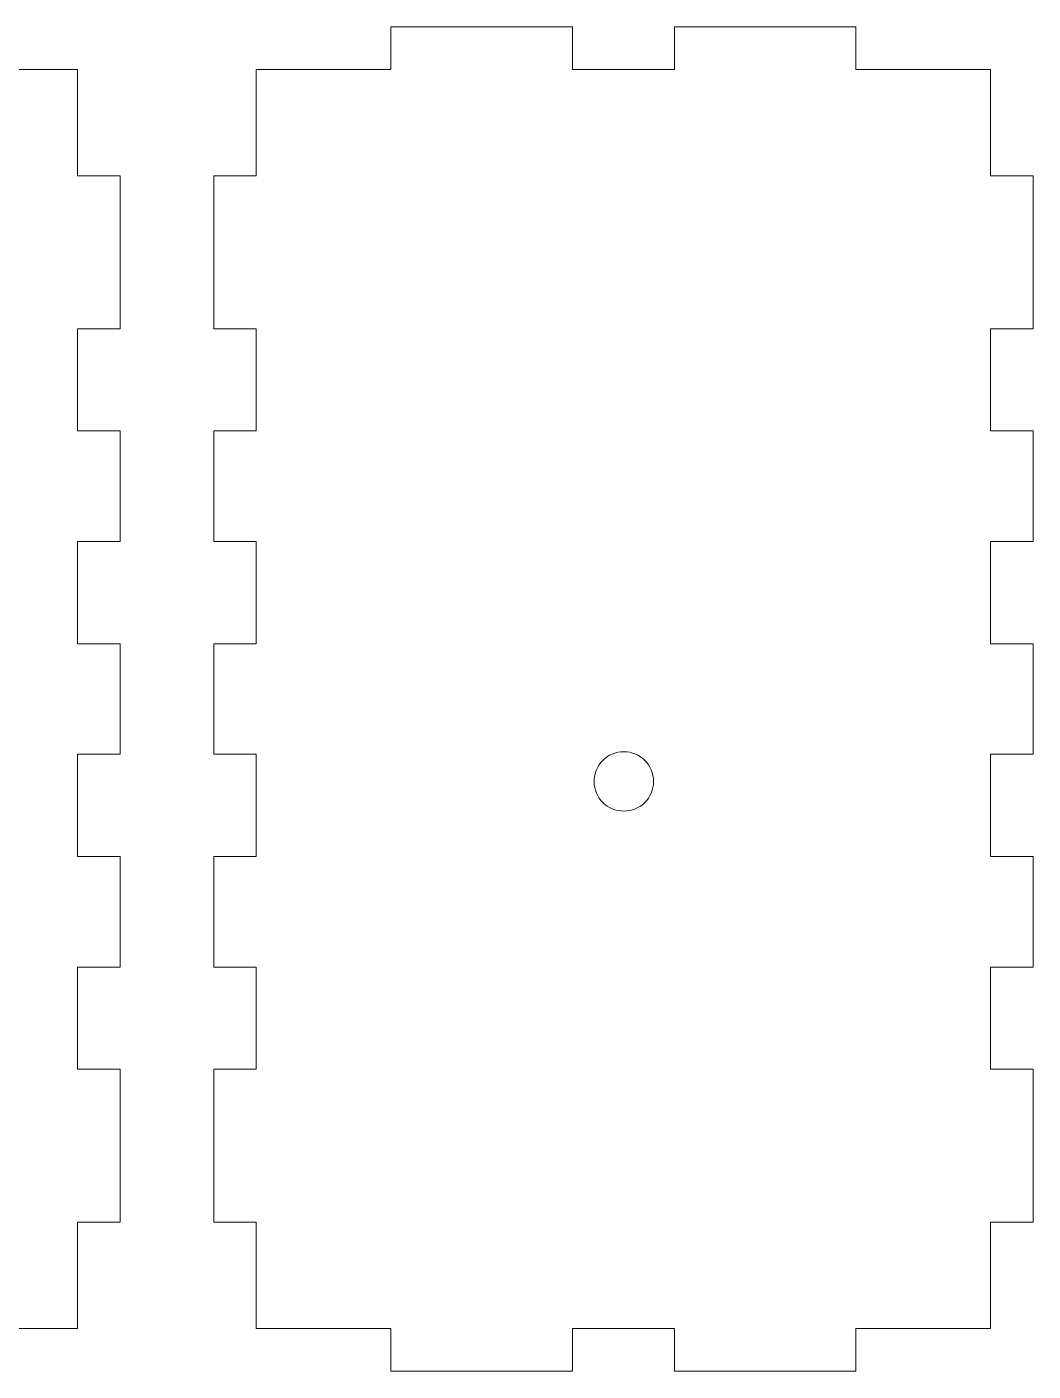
# Model space of a CAD drawing. Header units: inches. Extents: x -3.1 to 14.9, y -9.8 to 5.5.
# Drawn here: x 11.403 to 13.266, y 0.756 to 3.245 of the extents above; entities that cross this region are included whole.
import ezdxf

# ---------------------------------------------------------------- set-up
doc = ezdxf.new("R2010")
doc.units = ezdxf.units.IN
doc.header["$MEASUREMENT"] = 0
doc.layers.add('Layer 1', color=7, linetype='Continuous')

msp = doc.modelspace()

# ---------------------------------------------------------------- linework, layer by layer
at = {"layer": 'Layer 1', "color": 250, "lineweight": 9}
msp.add_ellipse((12.5079, 1.8479), major_axis=(0, 0.055), ratio=1, dxfattribs=at)
at = {"layer": 'Layer 1', "color": 240, "lineweight": 9}
for points in [[(10.1373, 3.1658), (10.1373, 3.1658), (10.3867, 3.1658), (10.3867, 3.1658), (10.3867, 3.1658), (10.3867, 3.1658), (10.3867, 3.2446), (10.3867, 3.2446), (10.3867, 3.2446), (10.3867, 3.2446), (10.7226, 3.2446), (10.7226, 3.2446), (10.7226, 3.2446), (10.7226, 3.2446), (10.7226, 3.1658), (10.7226, 3.1658), (10.7226, 3.1658), (10.7226, 3.1658), (10.9116, 3.1658), (10.9116, 3.1658), (10.9116, 3.1658), (10.9116, 3.1658), (10.9116, 3.2446), (10.9116, 3.2446), (10.9116, 3.2446), (10.9116, 3.2446), (11.2475, 3.2446), (11.2475, 3.2446), (11.2475, 3.2446), (11.2475, 3.2446), (11.2475, 3.1658), (11.2475, 3.1658), (11.2475, 3.1658), (11.2475, 3.1658), (11.4968, 3.1658), (11.4968, 3.1658), (11.4968, 3.1658), (11.4968, 3.1658), (11.4968, 2.969), (11.4968, 2.969), (11.4968, 2.969), (11.4968, 2.969), (11.5755, 2.969), (11.5755, 2.969), (11.5755, 2.969), (11.5755, 2.969), (11.5755, 2.6855), (11.5755, 2.6855), (11.5755, 2.6855), (11.5755, 2.6855), (11.4968, 2.6855), (11.4968, 2.6855), (11.4968, 2.6855), (11.4968, 2.6855), (11.4968, 2.4966), (11.4968, 2.4966), (11.4968, 2.4966), (11.4968, 2.4966), (11.5755, 2.4966), (11.5755, 2.4966), (11.5755, 2.4966), (11.5755, 2.4966), (11.5755, 2.2918), (11.5755, 2.2918), (11.5755, 2.2918), (11.5755, 2.2918), (11.4968, 2.2918), (11.4968, 2.2918), (11.4968, 2.2918), (11.4968, 2.2918), (11.4968, 2.1029), (11.4968, 2.1029), (11.4968, 2.1029), (11.4968, 2.1029), (11.5755, 2.1029), (11.5755, 2.1029), (11.5755, 2.1029), (11.5755, 2.1029), (11.5755, 1.8981), (11.5755, 1.8981), (11.5755, 1.8981), (11.5755, 1.8981), (11.4968, 1.8981), (11.4968, 1.8981), (11.4968, 1.8981), (11.4968, 1.8981), (11.4968, 1.7092), (11.4968, 1.7092), (11.4968, 1.7092), (11.4968, 1.7092), (11.5755, 1.7092), (11.5755, 1.7092), (11.5755, 1.7092), (11.5755, 1.7092), (11.5755, 1.5044), (11.5755, 1.5044), (11.5755, 1.5044), (11.5755, 1.5044), (11.4968, 1.5044), (11.4968, 1.5044), (11.4968, 1.5044), (11.4968, 1.5044), (11.4968, 1.3155), (11.4968, 1.3155), (11.4968, 1.3155), (11.4968, 1.3155), (11.5755, 1.3155), (11.5755, 1.3155), (11.5755, 1.3155), (11.5755, 1.3155), (11.5755, 1.032), (11.5755, 1.032), (11.5755, 1.032), (11.5755, 1.032), (11.4968, 1.032), (11.4968, 1.032), (11.4968, 1.032), (11.4968, 1.032), (11.4968, 0.8351), (11.4968, 0.8351), (11.4968, 0.8351), (11.4968, 0.8351), (11.2475, 0.8351), (11.2475, 0.8351), (11.2475, 0.8351), (11.2475, 0.8351), (11.2475, 0.7564), (11.2475, 0.7564), (11.2475, 0.7564), (11.2475, 0.7564), (10.9116, 0.7564), (10.9116, 0.7564), (10.9116, 0.7564), (10.9116, 0.7564), (10.9116, 0.8351), (10.9116, 0.8351), (10.9116, 0.8351), (10.9116, 0.8351), (10.7226, 0.8351), (10.7226, 0.8351), (10.7226, 0.8351), (10.7226, 0.8351), (10.7226, 0.7564), (10.7226, 0.7564), (10.7226, 0.7564), (10.7226, 0.7564), (10.3867, 0.7564), (10.3867, 0.7564), (10.3867, 0.7564), (10.3867, 0.7564), (10.3867, 0.8351), (10.3867, 0.8351), (10.3867, 0.8351), (10.3867, 0.8351), (10.1373, 0.8351), (10.1373, 0.8351), (10.1373, 0.8351), (10.1373, 0.8351), (10.1373, 1.032), (10.1373, 1.032), (10.1373, 1.032), (10.1373, 1.032), (10.0586, 1.032), (10.0586, 1.032), (10.0586, 1.032), (10.0586, 1.032), (10.0586, 1.3155), (10.0586, 1.3155), (10.0586, 1.3155), (10.0586, 1.3155), (10.1373, 1.3155), (10.1373, 1.3155), (10.1373, 1.3155), (10.1373, 1.3155), (10.1373, 1.5044), (10.1373, 1.5044), (10.1373, 1.5044), (10.1373, 1.5044), (10.0586, 1.5044), (10.0586, 1.5044), (10.0586, 1.5044), (10.0586, 1.5044), (10.0586, 1.7092), (10.0586, 1.7092), (10.0586, 1.7092), (10.0586, 1.7092), (10.1373, 1.7092), (10.1373, 1.7092), (10.1373, 1.7092), (10.1373, 1.7092), (10.1373, 1.8981), (10.1373, 1.8981), (10.1373, 1.8981), (10.1373, 1.8981), (10.0586, 1.8981), (10.0586, 1.8981), (10.0586, 1.8981), (10.0586, 1.8981), (10.0586, 2.1029), (10.0586, 2.1029), (10.0586, 2.1029), (10.0586, 2.1029), (10.1373, 2.1029), (10.1373, 2.1029), (10.1373, 2.1029), (10.1373, 2.1029), (10.1373, 2.2918), (10.1373, 2.2918), (10.1373, 2.2918), (10.1373, 2.2918), (10.0586, 2.2918), (10.0586, 2.2918), (10.0586, 2.2918), (10.0586, 2.2918), (10.0586, 2.4966), (10.0586, 2.4966), (10.0586, 2.4966), (10.0586, 2.4966), (10.1373, 2.4966), (10.1373, 2.4966), (10.1373, 2.4966), (10.1373, 2.4966), (10.1373, 2.6855), (10.1373, 2.6855), (10.1373, 2.6855), (10.1373, 2.6855), (10.0586, 2.6855), (10.0586, 2.6855), (10.0586, 2.6855), (10.0586, 2.6855), (10.0586, 2.969), (10.0586, 2.969), (10.0586, 2.969), (10.0586, 2.969), (10.1373, 2.969), (10.1373, 2.969), (10.1373, 2.969), (10.1373, 2.969), (10.1373, 3.1658), (10.1373, 3.1658)], [(11.8275, 3.1658), (11.8275, 3.1658), (12.0768, 3.1658), (12.0768, 3.1658), (12.0768, 3.1658), (12.0768, 3.1658), (12.0768, 3.2446), (12.0768, 3.2446), (12.0768, 3.2446), (12.0768, 3.2446), (12.4127, 3.2446), (12.4127, 3.2446), (12.4127, 3.2446), (12.4127, 3.2446), (12.4127, 3.1658), (12.4127, 3.1658), (12.4127, 3.1658), (12.4127, 3.1658), (12.6017, 3.1658), (12.6017, 3.1658), (12.6017, 3.1658), (12.6017, 3.1658), (12.6017, 3.2446), (12.6017, 3.2446), (12.6017, 3.2446), (12.6017, 3.2446), (12.9376, 3.2446), (12.9376, 3.2446), (12.9376, 3.2446), (12.9376, 3.2446), (12.9376, 3.1658), (12.9376, 3.1658), (12.9376, 3.1658), (12.9376, 3.1658), (13.187, 3.1658), (13.187, 3.1658), (13.187, 3.1658), (13.187, 3.1658), (13.187, 2.969), (13.187, 2.969), (13.187, 2.969), (13.187, 2.969), (13.2657, 2.969), (13.2657, 2.969), (13.2657, 2.969), (13.2657, 2.969), (13.2657, 2.6855), (13.2657, 2.6855), (13.2657, 2.6855), (13.2657, 2.6855), (13.187, 2.6855), (13.187, 2.6855), (13.187, 2.6855), (13.187, 2.6855), (13.187, 2.4966), (13.187, 2.4966), (13.187, 2.4966), (13.187, 2.4966), (13.2657, 2.4966), (13.2657, 2.4966), (13.2657, 2.4966), (13.2657, 2.4966), (13.2657, 2.2918), (13.2657, 2.2918), (13.2657, 2.2918), (13.2657, 2.2918), (13.187, 2.2918), (13.187, 2.2918), (13.187, 2.2918), (13.187, 2.2918), (13.187, 2.1029), (13.187, 2.1029), (13.187, 2.1029), (13.187, 2.1029), (13.2657, 2.1029), (13.2657, 2.1029), (13.2657, 2.1029), (13.2657, 2.1029), (13.2657, 1.8981), (13.2657, 1.8981), (13.2657, 1.8981), (13.2657, 1.8981), (13.187, 1.8981), (13.187, 1.8981), (13.187, 1.8981), (13.187, 1.8981), (13.187, 1.7092), (13.187, 1.7092), (13.187, 1.7092), (13.187, 1.7092), (13.2657, 1.7092), (13.2657, 1.7092), (13.2657, 1.7092), (13.2657, 1.7092), (13.2657, 1.5044), (13.2657, 1.5044), (13.2657, 1.5044), (13.2657, 1.5044), (13.187, 1.5044), (13.187, 1.5044), (13.187, 1.5044), (13.187, 1.5044), (13.187, 1.3155), (13.187, 1.3155), (13.187, 1.3155), (13.187, 1.3155), (13.2657, 1.3155), (13.2657, 1.3155), (13.2657, 1.3155), (13.2657, 1.3155), (13.2657, 1.032), (13.2657, 1.032), (13.2657, 1.032), (13.2657, 1.032), (13.187, 1.032), (13.187, 1.032), (13.187, 1.032), (13.187, 1.032), (13.187, 0.8351), (13.187, 0.8351), (13.187, 0.8351), (13.187, 0.8351), (12.9376, 0.8351), (12.9376, 0.8351), (12.9376, 0.8351), (12.9376, 0.8351), (12.9376, 0.7564), (12.9376, 0.7564), (12.9376, 0.7564), (12.9376, 0.7564), (12.6017, 0.7564), (12.6017, 0.7564), (12.6017, 0.7564), (12.6017, 0.7564), (12.6017, 0.8351), (12.6017, 0.8351), (12.6017, 0.8351), (12.6017, 0.8351), (12.4127, 0.8351), (12.4127, 0.8351), (12.4127, 0.8351), (12.4127, 0.8351), (12.4127, 0.7564), (12.4127, 0.7564), (12.4127, 0.7564), (12.4127, 0.7564), (12.0768, 0.7564), (12.0768, 0.7564), (12.0768, 0.7564), (12.0768, 0.7564), (12.0768, 0.8351), (12.0768, 0.8351), (12.0768, 0.8351), (12.0768, 0.8351), (11.8275, 0.8351), (11.8275, 0.8351), (11.8275, 0.8351), (11.8275, 0.8351), (11.8275, 1.032), (11.8275, 1.032), (11.8275, 1.032), (11.8275, 1.032), (11.7488, 1.032), (11.7488, 1.032), (11.7488, 1.032), (11.7488, 1.032), (11.7488, 1.3155), (11.7488, 1.3155), (11.7488, 1.3155), (11.7488, 1.3155), (11.8275, 1.3155), (11.8275, 1.3155), (11.8275, 1.3155), (11.8275, 1.3155), (11.8275, 1.5044), (11.8275, 1.5044), (11.8275, 1.5044), (11.8275, 1.5044), (11.7488, 1.5044), (11.7488, 1.5044), (11.7488, 1.5044), (11.7488, 1.5044), (11.7488, 1.7092), (11.7488, 1.7092), (11.7488, 1.7092), (11.7488, 1.7092), (11.8275, 1.7092), (11.8275, 1.7092), (11.8275, 1.7092), (11.8275, 1.7092), (11.8275, 1.8981), (11.8275, 1.8981), (11.8275, 1.8981), (11.8275, 1.8981), (11.7488, 1.8981), (11.7488, 1.8981), (11.7488, 1.8981), (11.7488, 1.8981), (11.7488, 2.1029), (11.7488, 2.1029), (11.7488, 2.1029), (11.7488, 2.1029), (11.8275, 2.1029), (11.8275, 2.1029), (11.8275, 2.1029), (11.8275, 2.1029), (11.8275, 2.2918), (11.8275, 2.2918), (11.8275, 2.2918), (11.8275, 2.2918), (11.7488, 2.2918), (11.7488, 2.2918), (11.7488, 2.2918), (11.7488, 2.2918), (11.7488, 2.4966), (11.7488, 2.4966), (11.7488, 2.4966), (11.7488, 2.4966), (11.8275, 2.4966), (11.8275, 2.4966), (11.8275, 2.4966), (11.8275, 2.4966), (11.8275, 2.6855), (11.8275, 2.6855), (11.8275, 2.6855), (11.8275, 2.6855), (11.7488, 2.6855), (11.7488, 2.6855), (11.7488, 2.6855), (11.7488, 2.6855), (11.7488, 2.969), (11.7488, 2.969), (11.7488, 2.969), (11.7488, 2.969), (11.8275, 2.969), (11.8275, 2.969), (11.8275, 2.969), (11.8275, 2.969), (11.8275, 3.1658), (11.8275, 3.1658)]]:
    msp.add_open_spline(points, degree=3, knots=[0, 0, 0, 0, 0.016393, 0.016393, 0.016393, 0.016393, 0.032787, 0.032787, 0.032787, 0.032787, 0.04918, 0.04918, 0.04918, 0.04918, 0.065574, 0.065574, 0.065574, 0.065574, 0.081967, 0.081967, 0.081967, 0.081967, 0.098361, 0.098361, 0.098361, 0.098361, 0.114754, 0.114754, 0.114754, 0.114754, 0.131148, 0.131148, 0.131148, 0.131148, 0.147541, 0.147541, 0.147541, 0.147541, 0.163934, 0.163934, 0.163934, 0.163934, 0.180328, 0.180328, 0.180328, 0.180328, 0.196721, 0.196721, 0.196721, 0.196721, 0.213115, 0.213115, 0.213115, 0.213115, 0.229508, 0.229508, 0.229508, 0.229508, 0.245902, 0.245902, 0.245902, 0.245902, 0.262295, 0.262295, 0.262295, 0.262295, 0.278689, 0.278689, 0.278689, 0.278689, 0.295082, 0.295082, 0.295082, 0.295082, 0.311475, 0.311475, 0.311475, 0.311475, 0.327869, 0.327869, 0.327869, 0.327869, 0.344262, 0.344262, 0.344262, 0.344262, 0.360656, 0.360656, 0.360656, 0.360656, 0.377049, 0.377049, 0.377049, 0.377049, 0.393443, 0.393443, 0.393443, 0.393443, 0.409836, 0.409836, 0.409836, 0.409836, 0.42623, 0.42623, 0.42623, 0.42623, 0.442623, 0.442623, 0.442623, 0.442623, 0.459016, 0.459016, 0.459016, 0.459016, 0.47541, 0.47541, 0.47541, 0.47541, 0.491803, 0.491803, 0.491803, 0.491803, 0.508197, 0.508197, 0.508197, 0.508197, 0.52459, 0.52459, 0.52459, 0.52459, 0.540984, 0.540984, 0.540984, 0.540984, 0.557377, 0.557377, 0.557377, 0.557377, 0.57377, 0.57377, 0.57377, 0.57377, 0.590164, 0.590164, 0.590164, 0.590164, 0.606557, 0.606557, 0.606557, 0.606557, 0.622951, 0.622951, 0.622951, 0.622951, 0.639344, 0.639344, 0.639344, 0.639344, 0.655738, 0.655738, 0.655738, 0.655738, 0.672131, 0.672131, 0.672131, 0.672131, 0.688525, 0.688525, 0.688525, 0.688525, 0.704918, 0.704918, 0.704918, 0.704918, 0.721311, 0.721311, 0.721311, 0.721311, 0.737705, 0.737705, 0.737705, 0.737705, 0.754098, 0.754098, 0.754098, 0.754098, 0.770492, 0.770492, 0.770492, 0.770492, 0.786885, 0.786885, 0.786885, 0.786885, 0.803279, 0.803279, 0.803279, 0.803279, 0.819672, 0.819672, 0.819672, 0.819672, 0.836066, 0.836066, 0.836066, 0.836066, 0.852459, 0.852459, 0.852459, 0.852459, 0.868852, 0.868852, 0.868852, 0.868852, 0.885246, 0.885246, 0.885246, 0.885246, 0.901639, 0.901639, 0.901639, 0.901639, 0.918033, 0.918033, 0.918033, 0.918033, 0.934426, 0.934426, 0.934426, 0.934426, 0.95082, 0.95082, 0.95082, 0.95082, 0.967213, 0.967213, 0.967213, 0.967213, 1, 1, 1, 1], dxfattribs=at)

doc.saveas('drawing.dxf')
